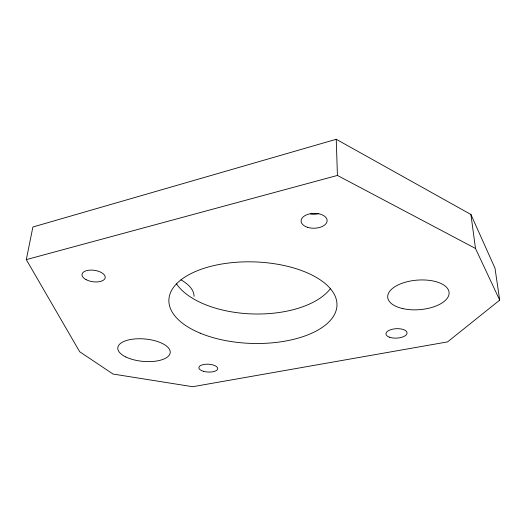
<?xml version="1.0" encoding="UTF-8"?>
<svg xmlns="http://www.w3.org/2000/svg" width="526" height="526" viewBox="0 0 526 526"><rect width="100%" height="100%" fill="white"/><g stroke="black" fill="none" stroke-linecap="round" stroke-linejoin="round"><path stroke-width="0.79" d="M26.3 259.62L32.895 227.002L336.239 139.285L470.908 214.476L494.979 268.135L499.7 300.122L447.56 341.893L192.7 386.715L113.051 374.052L79.669 351.736L26.3 259.62L337.422 175.441L475.491 248.463L499.7 300.122M470.908 214.476L475.491 248.463M336.239 139.285L337.422 175.441M318.815 213.622A12.887 7.548 -1.3 0 1 310.656 214.069M330.289 288.846A82.174 42.54 1.8 0 1 252.395 313.93A82.174 42.54 1.8 0 1 176.466 283.823M180.951 279.845A44.263 21.513 5.8 0 1 194.041 296.322M389.325 337.159A10.546 4.708 -3 0 0 406.776 334.03A10.546 4.708 -3 0 0 393.428 329.026A10.546 4.708 -3 0 0 389.325 337.159M200.182 333.162A84.088 40.785 1.8 0 0 335.969 310.971A84.088 40.785 1.8 0 0 222.61 263.881A84.088 40.785 1.8 0 0 200.182 333.162M203.332 371.257A9.435 3.925 3.1 0 0 217.711 368.68A9.435 3.925 3.1 0 0 203.832 364.472A9.435 3.925 3.1 0 0 203.332 371.257M86.126 279.668A11.723 5.76 8.1 0 0 105.062 278.261A11.723 5.76 8.1 0 0 89.63 270.147A11.723 5.76 8.1 0 0 86.126 279.668M307.48 227.298A13.032 7.443 -1.2 0 0 327.133 220.69A13.032 7.443 -1.2 0 0 307.703 214.404A13.032 7.443 -1.2 0 0 307.48 227.298M402.844 308.611A30.784 14.813 -4.4 0 0 449.105 293.166A30.784 14.813 -4.4 0 0 403.225 282.876A30.784 14.813 -4.4 0 0 402.844 308.611M125.846 356.976A26.32 11.237 5.2 0 0 169.484 354.774A26.32 11.237 5.2 0 0 136.707 338.816A26.32 11.237 5.2 0 0 125.846 356.976"/></g></svg>
